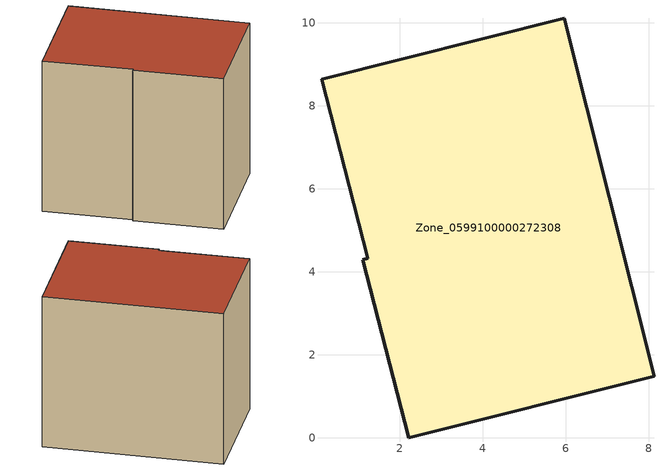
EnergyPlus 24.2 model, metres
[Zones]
Zone_0599100000272308
 floor ground (C_G): 0.11,8.65 5.96,10.12 8.12,1.49 2.21,0 1.11,4.29 1.23,4.33 z0
 wall outside (C_F): 8.12,1.49 5.96,10.12 0.11,8.65 1.23,4.33 1.11,4.29 2.21,0 8.12,1.49 z0:8.03
 roof outside (C_R): 5.96,10.12 0.11,8.65 1.23,4.33 1.11,4.29 2.21,0 8.12,1.49 z8.03
[BUILDING]
Pand.0599100000272308: North Axis=0; Terrain=City; Loads Convergence Tolerance Value=0.04; Temperature Convergence Tolerance Value=0.4; Solar Distribution=FullExterior; Maximum Number of Warmup Days=25; Minimum Number of Warmup Days=1
[Site:Location]
Rotterdam.The.Hague.AP_ZH_NLD Design_Conditions: Latitude=51.96; Longitude=4.45; Time Zone=1; Elevation=-4.5
[SITE:GROUNDTEMPERATURE:BUILDINGSURFACE]
18, 18, 18, 18, 18, 18, 18, 18, 18, 18, 18, 18
[MATERIAL] Thermal Absorptance=0.9; Solar Absorptance=0.7; Visible Absorptance=0.7
Name | Roughness | Thickness | Conductivity | Density | Specific Heat
G.TC.1965-1974 | MediumSmooth | 0.15 | 0.882353 | 540 | 1210
F.TC.1965-1974 | Rough | 0.3 | 0.697674 | 1920 | 840
R.TC.1965-1974 | MediumRough | 0.2 | 0.232558 | 1500 | 1000
[CONSTRUCTION]
C_G: G.TC.1965-1974
C_F: F.TC.1965-1974
C_R: R.TC.1965-1974
[ZONE]
Zone_0599100000272308: Type=1; Multiplier=1; Ceiling Height=Autocalculate; Volume=Autocalculate; Floor Area=autocalculate; Part of Total Floor Area=Yes
[ZONEINFILTRATION:DESIGNFLOWRATE]
Infil_Zone_0599100000272308: Zone or ZoneList or Space or SpaceList=Zone_0599100000272308; Schedule=AlwaysOn; Design Flow Rate Calculation Method=Flow/Area; Flow Rate per Floor Area=0.003; Constant Term Coefficient=1; Temperature Term Coefficient=0; Velocity Term Coefficient=0; Velocity Squared Term Coefficient=0
[HVACTEMPLATE:ZONE:IDEALLOADSAIRSYSTEM]
Zone_0599100000272308: Maximum Heating Supply Air Temperature=50; Minimum Cooling Supply Air Temperature=13; Maximum Heating Supply Air Humidity Ratio=0.0156; Minimum Cooling Supply Air Humidity Ratio=0.0077; Heating Limit=NoLimit; Cooling Limit=NoLimit; Dehumidification Control Type=ConstantSensibleHeatRatio; Cooling Sensible Heat Ratio=0.7; Dehumidification Setpoint=60; Humidification Control Type=None; Humidification Setpoint=30; Outdoor Air Method=None; Outdoor Air Flow Rate per Person=0.00944; Outdoor Air Flow Rate per Zone Floor Area=0; Outdoor Air Flow Rate per Zone=0; Demand Controlled Ventilation Type=None; Outdoor Air Economizer Type=NoEconomizer; Heat Recovery Type=None; Sensible Heat Recovery Effectiveness=0.7; Latent Heat Recovery Effectiveness=0.65
[ZONECONTROL:THERMOSTAT]
ThermostatControl_Zone_0599100000272308: Zone or ZoneList=Zone_0599100000272308; Control Type Schedule=DualSetpointControlType; Control 1=Thermostat_Zone_0599100000272308; Temperature Difference Between Cutout And Setpoint=0
[THERMOSTATSETPOINT:DUALSETPOINT]
Thermostat_Zone_0599100000272308: Heating Setpoint Temperature Schedule=HeatingSetpoint_Zone_0599100000272308; Cooling Setpoint Temperature Schedule=CoolingSetpoint_Zone_0599100000272308
[SCHEDULE:COMPACT]
HeatingSetpoint_Zone_0599100000272308: Through: 12/31, For: AllDays, Until: 24:00, 21
CoolingSetpoint_Zone_0599100000272308: Through: 12/31, For: AllDays, Until: 24:00, 24
DualSetpointControlType: Through: 12/31, For: AllDays, Until: 24:00, 4
AlwaysOn: Through: 12/31, For: AllDays, Until: 24:00, 1
